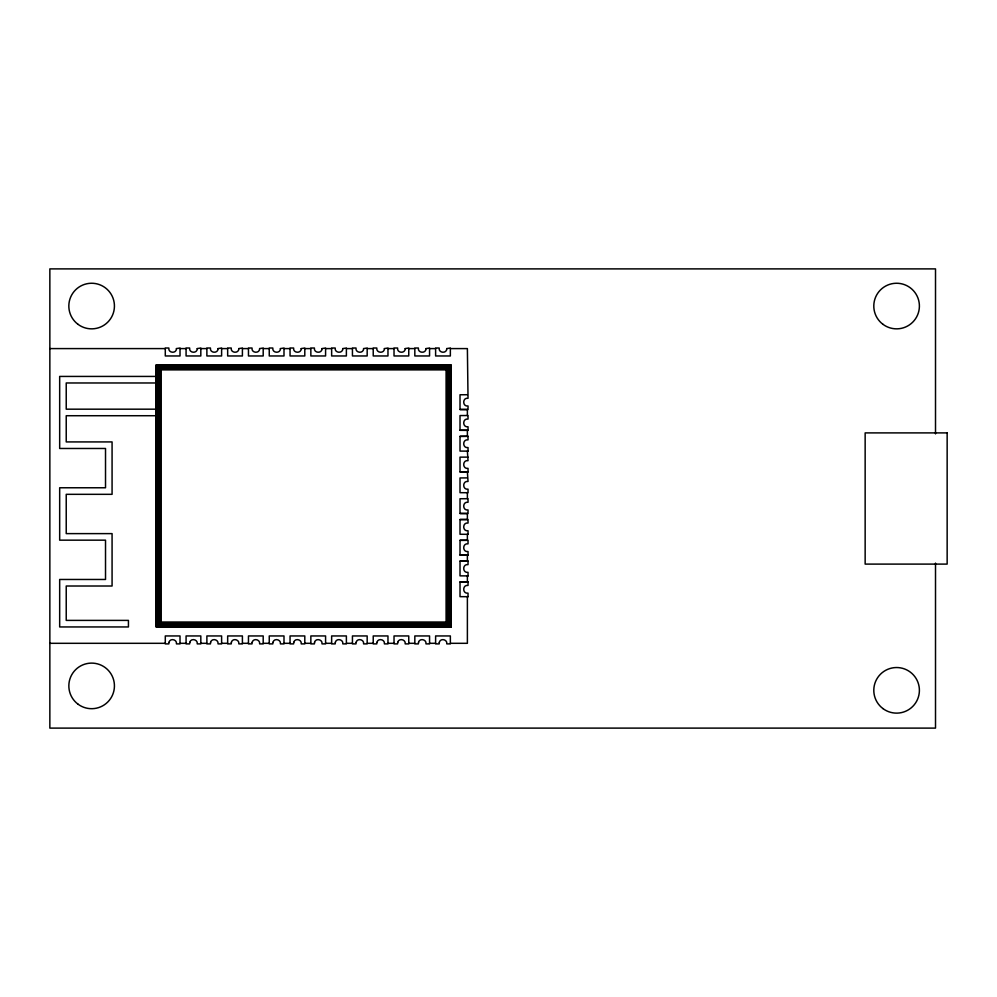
<?xml version="1.0" encoding="UTF-8"?>
<svg xmlns="http://www.w3.org/2000/svg" width="997" height="997" viewBox="0 0 997 997"><rect width="100%" height="100%" fill="white"/><g stroke="black" fill="none" stroke-linecap="round" stroke-linejoin="round"><path stroke-width="1.5" d="M156.28 626.951L161.19 622.028L161.19 369.875L156.28 364.964L156.28 626.951L451.005 626.951L451.005 364.964L156.28 364.964M161.19 369.875L446.095 369.875L450.931 365.039L156.355 365.039L156.355 626.864L451.005 626.951M460.016 561.124L468.029 561.087L468.029 564.638C462.296 563.716 462.296 573.263 468.029 572.34L468.029 575.905L460.016 575.855L460.016 561.124L468.029 561.087M467.381 436.362L468.029 436.312L468.029 439.876C462.296 438.954 462.296 448.5 468.029 447.578L468.029 451.13L460.016 451.093L460.016 436.362L467.381 436.312L467.381 430.293L460.016 430.293L460.016 415.562L468.029 415.525L468.029 419.076C462.296 418.154 462.296 427.701 468.029 426.778L468.029 430.343L460.016 430.293M468.029 457.112L460.016 457.149L460.016 471.893L468.029 471.93L468.029 468.366C462.296 469.288 462.296 459.742 468.029 460.676L467.381 451.093L468.029 451.13M467.381 581.924L468.029 581.874L468.029 585.438C462.296 584.516 462.296 594.062 468.029 593.14L468.029 596.692L460.016 596.655L460.016 581.924L467.381 581.874L467.381 575.855L468.029 575.905M467.381 394.725L460.016 394.762L460.016 409.505L468.029 409.543L468.029 405.978C462.296 406.901 462.296 397.367 468.029 398.289L467.381 348.589L450.357 348.589M467.381 477.899L460.016 477.949L460.016 492.68L468.029 492.717L468.029 489.166C462.296 490.088 462.296 480.542 468.029 481.464L467.381 471.893L460.016 471.893M460.016 513.48L468.029 513.517L468.029 509.953C462.296 510.875 462.296 501.341 468.029 502.264L468.029 498.699L460.016 498.737L460.016 513.48L467.381 513.517L467.381 519.537L460.016 519.537L460.016 534.267L468.029 534.317L468.029 530.753C462.296 531.675 462.296 522.129 468.029 523.051L468.029 519.499L460.016 519.537M460.016 540.324L468.029 540.287L468.029 543.851C462.296 542.929 462.296 552.475 468.029 551.54L468.029 555.105L460.016 555.067L460.016 540.324L467.381 540.324L467.381 534.267L468.029 534.317M49.85 348.589L165.29 348.589M180.021 348.589L186.078 348.589M200.821 348.589L206.878 348.589M221.608 348.589L227.665 348.589M242.408 348.589L248.465 348.589M263.196 348.589L269.252 348.589M283.995 348.589L290.052 348.589M304.795 348.589L310.852 348.589M325.583 348.589L331.64 348.589M346.383 348.589L352.44 348.589M367.17 348.589L373.227 348.589M387.97 348.589L394.027 348.589M408.758 348.589L414.827 348.589M429.557 348.589L435.614 348.589M156.28 376.43L59.67 376.43L59.67 448.476L105.52 448.476L105.52 487.77L59.67 487.77L59.67 540.162L105.52 540.162L105.52 579.469L59.67 579.469L59.67 626.951L128.439 626.951L128.439 620.396L66.226 620.396L66.226 586.012L112.075 586.012L112.075 533.619L66.226 533.619L66.226 494.325L112.075 494.325L112.075 441.92L66.226 441.92L66.226 415.724L156.28 415.724M156.28 382.973L66.226 382.973L66.226 409.181L156.28 409.181M460.016 409.505L467.381 409.505L467.381 415.525M460.016 436.362L468.029 436.312M460.016 581.924L468.029 581.874M161.19 622.028L446.095 622.028L450.931 626.864M49.85 643.314L165.29 643.314M180.021 643.314L186.078 643.314M200.821 643.314L206.878 643.314M221.608 643.314L227.665 643.314M242.408 643.314L248.465 643.314M263.196 643.314L269.252 643.314M283.995 643.314L290.052 643.314M304.795 643.314L310.852 643.314M325.583 643.314L331.64 643.314M346.383 643.314L352.44 643.314M367.17 643.314L373.227 643.314M387.97 643.314L394.027 643.314M408.758 643.314L414.827 643.314M429.557 643.314L435.614 643.314M450.357 643.314L467.381 643.314L467.381 596.655L468.029 596.692M460.016 555.067L468.029 555.105M467.381 430.293L468.029 430.343M467.381 471.893L468.029 471.93M935.51 433.894L935.51 268.891L49.85 268.891L49.85 728.109L935.51 728.109L935.51 563.106M467.381 492.68L467.381 498.699M467.381 555.067L467.381 561.124M446.095 369.875L446.095 622.028M176.457 348.589C176.594 353.86 167.995 353.2 168.842 348.015L165.29 348.015L165.29 355.966L180.021 355.966L180.021 348.015L176.457 348.589M197.256 348.589C197.381 353.86 188.794 353.2 189.642 348.015L186.078 348.015L186.078 355.966L200.821 355.966L200.821 348.015L197.256 348.589M168.979 642.33L168.842 643.888L165.29 643.888L165.29 635.949L180.021 635.949L180.021 643.888L176.457 643.888C177.242 639.351 170.013 637.818 168.979 642.33M218.044 348.589C218.181 353.86 209.582 353.2 210.442 348.015L206.878 348.015L206.878 355.966L221.608 355.966L221.608 348.015L218.044 348.589M189.766 642.33L189.642 643.888L186.078 643.888L186.078 635.949L200.821 635.949L200.821 643.888L197.256 643.888C198.042 639.351 190.813 637.818 189.766 642.33M238.844 348.589C238.981 353.86 230.382 353.2 231.229 348.015L227.665 348.015L227.665 355.966L242.408 355.966L242.408 348.015L238.844 348.589M210.566 642.33L210.442 643.888L206.878 643.888L206.878 635.949L221.608 635.949L221.608 643.888L218.044 643.888C218.829 639.351 211.601 637.818 210.566 642.33M259.644 348.589C259.768 353.86 251.182 353.2 252.029 348.015L248.465 348.015L248.465 355.966L263.196 355.966L263.196 348.015L259.644 348.589M231.366 642.33L231.229 643.888L227.665 643.888L227.665 635.949L242.408 635.949L242.408 643.888L238.844 643.888C239.629 639.351 232.401 637.818 231.366 642.33M280.431 348.589C280.568 353.86 271.969 353.2 272.817 348.015L269.252 348.015L269.252 355.966L283.995 355.966L283.995 348.015L280.431 348.589M252.154 642.33L252.029 643.888L248.465 643.888L248.465 635.949L263.196 635.949L263.196 643.888L259.644 643.888C260.429 639.351 253.201 637.818 252.154 642.33M301.231 348.589C301.356 353.86 292.769 353.2 293.617 348.015L290.052 348.015L290.052 355.966L304.795 355.966L304.795 348.015L301.231 348.589M272.954 642.33L272.817 643.888L269.252 643.888L269.252 635.949L283.995 635.949L283.995 643.888L280.431 643.888C281.216 639.351 273.988 637.818 272.954 642.33M322.019 348.589C322.156 353.86 313.557 353.2 314.404 348.015L310.852 348.015L310.852 355.966L325.583 355.966L325.583 348.015L322.019 348.589M293.741 642.33L293.617 643.888L290.052 643.888L290.052 635.949L304.795 635.949L304.795 643.888L301.231 643.888C302.016 639.351 294.788 637.818 293.741 642.33M342.818 348.589C342.943 353.86 334.356 353.2 335.204 348.015L331.64 348.015L331.64 355.966L346.383 355.966L346.383 348.015L342.818 348.589M314.541 642.33L314.404 643.888L310.852 643.888L310.852 635.949L325.583 635.949L325.583 643.888L322.019 643.888C322.804 639.351 315.575 637.818 314.541 642.33M363.606 348.589C363.743 353.86 355.144 353.2 356.004 348.015L352.44 348.015L352.44 355.966L367.17 355.966L367.17 348.015L363.606 348.589M335.328 642.33L335.204 643.888L331.64 643.888L331.64 635.949L346.383 635.949L346.383 643.888L342.818 643.888C343.604 639.351 336.375 637.818 335.328 642.33M384.406 348.589C384.543 353.86 375.944 353.2 376.791 348.015L373.227 348.015L373.227 355.966L387.97 355.966L387.97 348.015L384.406 348.589M356.128 642.33L356.004 643.888L352.44 643.888L352.44 635.949L367.17 635.949L367.17 643.888L363.606 643.888C364.391 639.351 357.163 637.818 356.128 642.33M405.206 348.589C405.33 353.86 396.744 353.2 397.591 348.015L394.027 348.015L394.027 355.966L408.758 355.966L408.758 348.015L405.206 348.589M376.928 642.33L376.791 643.888L373.227 643.888L373.227 635.949L387.97 635.949L387.97 643.888L384.406 643.888C385.191 639.351 377.963 637.818 376.928 642.33M425.993 348.589C426.13 353.86 417.531 353.2 418.379 348.015L414.827 348.015L414.827 355.966L429.557 355.966L429.557 348.015L425.993 348.589M397.716 642.33L397.591 643.888L394.027 643.888L394.027 635.949L408.758 635.949L408.758 643.888L405.206 643.888C405.991 639.351 398.763 637.818 397.716 642.33M446.793 348.589C446.918 353.86 438.331 353.2 439.178 348.015L435.614 348.015L435.614 355.966L450.357 355.966L450.357 348.015L446.793 348.589M418.516 642.33L418.379 643.888L414.827 643.888L414.827 635.949L429.557 635.949L429.557 643.888L425.993 643.888C426.778 639.351 419.55 637.818 418.516 642.33M439.303 642.33L439.178 643.888L435.614 643.888L435.614 635.949L450.357 635.949L450.357 643.888L446.793 643.888C447.578 639.351 440.35 637.818 439.303 642.33M450.681 365.288L156.604 365.288L156.604 626.627L450.681 626.627L450.681 365.288M450.258 365.712L157.028 365.712L157.028 626.203L450.258 626.203L450.258 365.712M449.635 366.335L157.651 366.335L157.651 625.58L449.635 625.58L449.635 366.335M448.824 367.145L158.461 367.145L158.461 624.77L448.824 624.77L448.824 367.145M447.827 368.155L159.458 368.155L159.458 623.761L447.827 623.761L447.827 368.155M447.005 368.977L160.28 368.977L160.28 622.938L447.005 622.938L447.005 368.977M947.15 432.897L865.147 432.897L865.147 564.103L947.15 564.103L947.15 432.897M77.953 704.131A22.794 22.794 0 0 0 114.269 688.628A22.794 22.794 0 0 0 82.689 664.937A22.794 22.794 0 0 0 77.953 704.131M77.953 324.287A22.794 22.794 0 0 0 114.269 308.783A22.794 22.794 0 0 0 82.689 285.08A22.794 22.794 0 0 0 77.953 324.287M882.918 324.287A22.794 22.794 0 0 0 919.234 308.783A22.794 22.794 0 0 0 887.654 285.08A22.794 22.794 0 0 0 882.918 324.287M882.918 708.568A22.794 22.794 0 0 0 919.234 693.065A22.794 22.794 0 0 0 887.654 669.361A22.794 22.794 0 0 0 882.918 708.568"/></g></svg>
